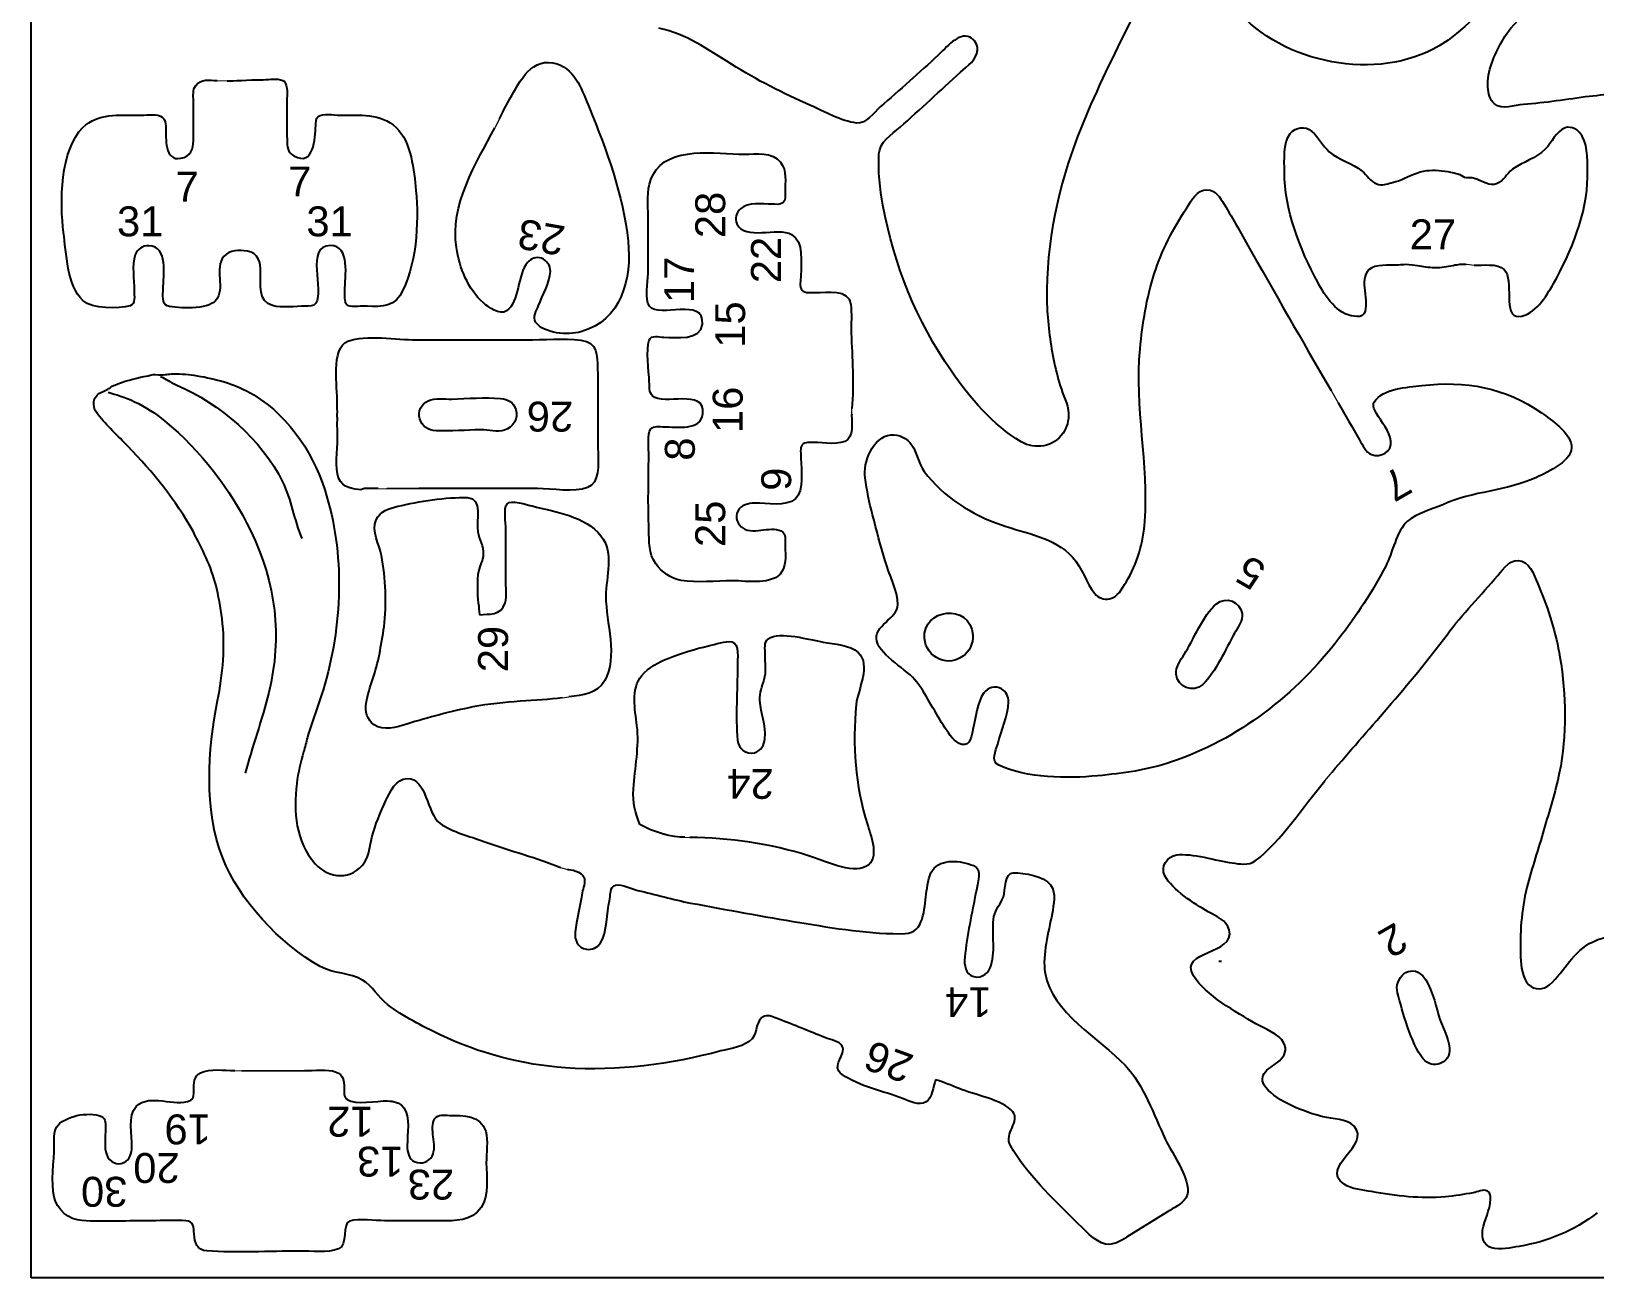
# Model space of a CAD drawing. Header units: millimetres. Extents: x 0 to 315, y 0 to 225.
# Drawn here: x 0 to 156.9, y 0 to 125.1 of the extents above; entities that cross this region are included whole.
import ezdxf
from ezdxf.enums import TextEntityAlignment as Align

# ---------------------------------------------------------------- set-up
doc = ezdxf.new("R2010")
doc.units = ezdxf.units.MM
doc.layers.add('Cut', color=7, linetype='Continuous', true_color=0xffffff)
for name, color, linetype, lineweight, true_color in [('Linien', 2, 'Continuous', 25, 0xffff00), ('Stege', 5, 'Continuous', 15, 0x0000ff), ('Text', 1, 'Continuous', 25, 0xff0000)]:
    doc.layers.add(name, color=color, linetype=linetype, lineweight=lineweight, true_color=true_color)
doc.styles.add('textstyle0', font='')
doc.styles.add('textstyle10', font='')
doc.styles.add('textstyle11', font='')
doc.styles.add('textstyle12', font='')
doc.styles.add('textstyle14', font='')
doc.styles.add('textstyle16', font='')
doc.styles.add('textstyle18', font='')
doc.styles.add('textstyle2', font='')
doc.styles.add('textstyle20', font='')
doc.styles.add('textstyle25', font='')
doc.styles.add('textstyle26', font='')
doc.styles.add('textstyle27', font='')
doc.styles.add('textstyle33', font='')
doc.styles.add('textstyle34', font='')
doc.styles.add('textstyle36', font='')
doc.styles.add('textstyle37', font='')
doc.styles.add('textstyle39', font='')
doc.styles.add('textstyle40', font='')
doc.styles.add('textstyle46', font='')
doc.styles.add('textstyle49', font='')
doc.styles.add('textstyle52', font='')
doc.styles.add('textstyle54', font='')
doc.styles.add('textstyle57', font='')
doc.styles.add('textstyle61', font='')
doc.styles.add('textstyle62', font='')
doc.styles.add('textstyle63', font='')
doc.styles.add('textstyle64', font='')
doc.styles.add('textstyle66', font='')
doc.styles.get('textstyle0').set_extended_font_data('Arial')
doc.styles.get('textstyle10').set_extended_font_data('Arial')
doc.styles.get('textstyle11').set_extended_font_data('Arial')
doc.styles.get('textstyle12').set_extended_font_data('Arial')
doc.styles.get('textstyle14').set_extended_font_data('Arial')
doc.styles.get('textstyle16').set_extended_font_data('Arial')
doc.styles.get('textstyle18').set_extended_font_data('Arial')
doc.styles.get('textstyle2').set_extended_font_data('Arial')
doc.styles.get('textstyle20').set_extended_font_data('Arial')
doc.styles.get('textstyle25').set_extended_font_data('Arial')
doc.styles.get('textstyle26').set_extended_font_data('Arial')
doc.styles.get('textstyle27').set_extended_font_data('Arial')
doc.styles.get('textstyle33').set_extended_font_data('Arial')
doc.styles.get('textstyle34').set_extended_font_data('Arial')
doc.styles.get('textstyle36').set_extended_font_data('Arial')
doc.styles.get('textstyle37').set_extended_font_data('Arial')
doc.styles.get('textstyle39').set_extended_font_data('Arial')
doc.styles.get('textstyle40').set_extended_font_data('Arial')
doc.styles.get('textstyle46').set_extended_font_data('Arial')
doc.styles.get('textstyle49').set_extended_font_data('Arial')
doc.styles.get('textstyle52').set_extended_font_data('Arial')
doc.styles.get('textstyle54').set_extended_font_data('Arial')
doc.styles.get('textstyle57').set_extended_font_data('Arial')
doc.styles.get('textstyle61').set_extended_font_data('Arial')
doc.styles.get('textstyle62').set_extended_font_data('Arial')
doc.styles.get('textstyle63').set_extended_font_data('Arial')
doc.styles.get('textstyle64').set_extended_font_data('Arial')
doc.styles.get('textstyle66').set_extended_font_data('Arial')

msp = doc.modelspace()

# ---------------------------------------------------------------- linework, layer by layer
at = {"layer": 'Cut'}
for p, q in [((0, 0), (0, 225)), ((315, 0), (0, 0))]:
    msp.add_line(p, q, dxfattribs=at)
for points in [[(61.88, 100.75), (61.88, 106.96)], [(38.63, 94.14), (49.6, 94.14)], [(50.79, 79.2), (38.89, 79.2), (35.69, 79.18)], [(47.61, 70.11), (47.61, 75.13)], [(119.15, 31.76), (119.41, 31.76)], [(21.11, 20.76), (27.41, 20.79)], [(113.99, 6.62), (109.9, 4.06)]]:
    msp.add_lwpolyline(points, dxfattribs=at)
for points in [[(150.33, 138), (149.65, 132.45), (146.1, 126.54), (141.25, 123.65)], [(113.31, 132.49), (110.25, 125.55), (106.36, 119.05), (104.04, 111.87)], [(147.56, 124.12), (148.95, 126.66), (151.58, 127.89), (153.2, 130.2)], [(141.25, 123.65), (135.1, 119.98), (125.47, 121.84), (120.94, 127.29)], [(70.24, 121.81), (67.85, 123.32), (65.76, 124.81), (62.97, 125.42)], [(94.16, 124.51), (93.05, 125.06), (91.74, 123.39), (90.99, 122.7)], [(94.94, 123.23), (94.96, 123.78), (94.67, 124.26), (94.16, 124.51)], [(146.15, 119.49), (146.03, 121.12), (146.79, 122.72), (147.56, 124.12)], [(48.01, 118.32), (49.02, 120.11), (50.28, 122.65), (52.77, 121.83)], [(90.99, 122.7), (89.08, 120.94), (87.12, 119.23), (85.18, 117.51)], [(93.24, 121.01), (93.89, 121.6), (94.9, 122.29), (94.94, 123.23)], [(52.77, 121.83), (54.61, 121.22), (55.32, 119.05), (56, 117.4)], [(78.17, 117.66), (75.46, 118.86), (72.76, 120.22), (70.24, 121.81)], [(87.16, 115.49), (89.23, 117.28), (91.21, 119.17), (93.24, 121.01)], [(16.27, 118.13), (16.27, 118.65), (16.17, 119.25), (16.5, 119.67)], [(16.5, 119.67), (17.03, 120.36), (17.89, 120.2), (18.65, 120.16)], [(19.64, 120.14), (20.16, 120.09), (21.75, 120.25), (23.28, 120.25)], [(23.28, 120.25), (23.95, 120.25), (24.65, 120.43), (25.23, 120.17)], [(25.23, 120.17), (25.73, 119.94), (25.67, 118.95), (25.65, 118.4)], [(146.81, 117.82), (146.34, 118.23), (146.19, 118.9), (146.15, 119.49)], [(159.07, 119.28), (158.37, 118.66), (157.22, 118.69), (156.31, 118.57)], [(16.27, 114.43), (16.27, 115.68), (16.27, 116.87), (16.27, 118.13)], [(25.65, 118.4), (25.6, 117), (25.65, 115.57), (25.66, 114.17)], [(46.98, 116.31), (47.03, 116.38), (47.46, 117.35), (48.01, 118.32)], [(82.8, 115.89), (81.27, 116.08), (79.55, 117.06), (78.17, 117.66)], [(149.7, 117.76), (148.8, 117.7), (147.58, 117.15), (146.81, 117.82)], [(156.31, 118.57), (154.12, 118.27), (151.9, 117.92), (149.7, 117.76)], [(5.19, 115.45), (6.71, 116.9), (8.77, 116.68), (10.72, 116.68)], [(10.72, 116.68), (11.43, 116.68), (12.35, 116.85), (12.95, 116.6)], [(12.95, 116.6), (13.51, 116.37), (13.49, 115.76), (13.49, 115.22)], [(28.55, 115.62), (28.57, 115.93), (28.51, 116.33), (28.78, 116.54)], [(28.78, 116.54), (29.26, 116.93), (30.31, 116.68), (30.94, 116.68)], [(30.94, 116.68), (32.96, 116.68), (35.05, 116.93), (36.61, 115.45)], [(56, 117.4), (57.72, 113.18), (59.41, 108.62), (59.88, 104.05)], [(85.18, 117.51), (84.54, 116.95), (83.76, 115.77), (82.8, 115.89)], [(3.24, 104.91), (2.85, 107.86), (2.89, 113.25), (5.19, 115.45)], [(13.49, 115.22), (13.5, 114.08), (13.46, 111.76), (15.34, 112.45)], [(26.33, 112.6), (28.4, 111.47), (28.46, 114.4), (28.55, 115.62)], [(36.61, 115.45), (38.13, 114.01), (38.4, 111.15), (38.59, 109.14)], [(42.65, 103.39), (41.99, 107.61), (44.61, 111.88), (46.51, 115.41)], [(85.05, 112.79), (85.11, 113.98), (86.31, 114.76), (87.16, 115.49)], [(125.73, 111.01), (125.73, 112.13), (125.58, 113.91), (126.32, 114.84)], [(126.32, 114.84), (126.86, 115.52), (127.81, 115.64), (128.49, 115.06)], [(128.49, 115.06), (129.18, 114.46), (129.5, 113.66), (130.23, 113.02)], [(153.89, 115.41), (152.96, 115.08), (152.58, 113.93), (151.9, 113.27)], [(155.6, 114.58), (155.26, 115.17), (154.57, 115.65), (153.89, 115.41)], [(156.14, 110.48), (156.14, 111.73), (156.24, 113.49), (155.6, 114.58)], [(15.34, 112.45), (16.22, 112.78), (16.27, 113.62), (16.27, 114.43)], [(25.66, 114.17), (25.66, 113.56), (25.72, 112.94), (26.33, 112.6)], [(62.35, 110.66), (63.94, 113.71), (68.68, 112.77), (71.53, 112.77)], [(71.53, 112.77), (72.77, 112.77), (74.32, 113.05), (75.18, 111.98)], [(130.23, 113.02), (131.24, 112.13), (132.49, 111.91), (133.53, 111.08)], [(151.9, 113.27), (150.91, 112.31), (149.72, 112.02), (148.61, 111.26)], [(75.18, 111.98), (75.83, 111.15), (75.63, 109.93), (75.63, 108.94)], [(85.44, 107.64), (85.13, 109.29), (84.96, 111.1), (85.05, 112.79)], [(104.04, 111.87), (102.31, 106.51), (101.45, 100.55), (102.12, 94.95)], [(61.88, 106.96), (61.88, 108.2), (61.76, 109.52), (62.35, 110.66)], [(129.08, 99.91), (127.27, 103.24), (125.73, 107.18), (125.73, 111.01)], [(133.53, 111.08), (134.03, 110.68), (134.35, 110.03), (134.99, 109.79)], [(134.99, 109.79), (135.5, 109.6), (136.03, 109.77), (136.44, 109.9)], [(136.44, 109.9), (136.8, 110.01), (136.99, 110), (137.5, 110.23)], [(137.5, 110.23), (138.21, 110.54), (139.15, 111.03), (140.01, 111.12)], [(140.01, 111.12), (140.74, 111.2), (141.7, 111.13), (142.39, 110.98)], [(142.39, 110.98), (142.87, 110.88), (143.41, 110.75), (143.83, 110.42)], [(145.03, 110.25), (144.52, 110.45), (144.33, 110.39), (143.83, 110.42)], [(147.02, 109.79), (146.35, 109.54), (145.56, 110.05), (145.03, 110.25)], [(148.61, 111.26), (147.96, 110.8), (147.79, 110.08), (147.02, 109.79)], [(152.72, 99.78), (154.45, 102.8), (156.12, 106.92), (156.14, 110.48)], [(38.59, 109.14), (38.9, 105.91), (38.67, 101.41), (36.98, 98.57)], [(75.63, 108.94), (75.63, 108.6), (75.7, 108.11), (75.42, 107.89)], [(115.93, 107.37), (116.44, 108.13), (116.92, 109.19), (117.96, 109.19)], [(117.96, 109.19), (118.82, 109.19), (119.28, 108.43), (119.68, 107.77)], [(71.16, 107.3), (70.76, 106.93), (70.55, 106.3), (70.8, 105.77)], [(74.31, 107.75), (73.32, 107.75), (71.94, 108.01), (71.16, 107.3)], [(75.42, 107.89), (75.14, 107.67), (74.66, 107.75), (74.31, 107.75)], [(92.31, 90.98), (88.76, 96.13), (86.6, 101.56), (85.44, 107.64)], [(112.67, 100.76), (113.39, 103.07), (114.59, 105.35), (115.93, 107.37)], [(119.68, 107.77), (120.61, 106.21), (121.5, 104.59), (122.4, 103.01)], [(70.8, 105.77), (71.6, 104.06), (74.84, 105.52), (76.29, 104.71)], [(5.18, 98.07), (3.59, 99.56), (3.51, 102.9), (3.24, 104.91)], [(11.78, 103.58), (11.15, 103.6), (10.66, 103.24), (10.44, 102.67)], [(13.23, 99.23), (13.23, 100.6), (13.79, 103.52), (11.78, 103.58)], [(30.02, 103.6), (27.43, 103.55), (29.43, 99.12), (28.56, 97.82)], [(31.47, 99.1), (31.47, 100.4), (32.04, 103.64), (30.02, 103.6)], [(59.88, 104.05), (60.27, 100.29), (59.22, 96.05), (55.15, 94.95)], [(76.29, 104.71), (77.53, 104.02), (77.23, 101.86), (77.21, 100.61)], [(10.44, 102.67), (10.07, 101.7), (10.32, 100.1), (10.32, 99.1)], [(19.34, 102.53), (18.29, 101.35), (19.54, 99.25), (18.48, 98.05)], [(21.69, 103.04), (20.86, 103.17), (19.92, 103.17), (19.34, 102.53)], [(23.01, 100.95), (23.01, 101.9), (22.8, 102.86), (21.69, 103.04)], [(45.36, 97.85), (43.83, 99.24), (42.96, 101.34), (42.65, 103.39)], [(51.18, 102.33), (50.67, 102.52), (50.13, 102.3), (49.79, 101.9)], [(52.08, 101.01), (52.09, 101.6), (51.73, 102.11), (51.18, 102.33)], [(122.4, 103.01), (125.28, 97.92), (128.19, 92.85), (130.41, 89.06)], [(24.2, 97.57), (22.72, 97.97), (23.02, 99.74), (23.01, 100.95)], [(49.79, 101.9), (48.77, 100.7), (48.98, 97.93), (47.68, 97.05)], [(50.89, 97.57), (51.28, 98.58), (52.05, 99.91), (52.08, 101.01)], [(62.02, 97.52), (61.54, 98.14), (61.88, 99.97), (61.88, 100.75)], [(77.21, 100.61), (77.21, 100.14), (77, 99.47), (77.33, 99.11)], [(111.24, 93.23), (111.49, 95.8), (111.89, 98.3), (112.67, 100.76)], [(134.22, 101.19), (133.11, 100.11), (134.33, 98.02), (133.72, 96.78)], [(136.97, 101.63), (136.34, 101.59), (134.82, 101.77), (134.22, 101.19)], [(139.09, 101.58), (137.55, 101.78), (137.63, 101.63), (136.97, 101.63)], [(140.8, 101.37), (140.13, 101.38), (139.7, 101.46), (139.09, 101.58)], [(142.65, 101.58), (142, 101.45), (141.54, 101.36), (140.8, 101.37)], [(143.97, 101.71), (143.46, 101.73), (143.13, 101.68), (142.65, 101.58)], [(144.77, 101.63), (145.55, 101.58), (147.1, 101.87), (147.78, 101.2)], [(147.78, 101.2), (148.83, 100.17), (147.54, 96.38), (149.26, 96.49)], [(10.32, 99.1), (10.32, 98.59), (10.5, 97.73), (9.91, 97.55)], [(13.65, 97.55), (13.08, 97.72), (13.23, 98.72), (13.23, 99.23)], [(31.68, 97.65), (31.37, 97.9), (31.47, 98.69), (31.47, 99.1)], [(77.33, 99.11), (77.61, 98.79), (78.26, 98.89), (78.67, 98.89)], [(78.67, 98.89), (79.88, 98.89), (81.99, 99.31), (82.21, 97.7)], [(132.74, 96.5), (130.99, 96.67), (129.85, 98.49), (129.08, 99.91)], [(149.26, 96.49), (150.85, 96.59), (151.98, 98.49), (152.72, 99.78)], [(9.91, 97.55), (8.78, 97.22), (6.07, 97.24), (5.18, 98.07)], [(18.48, 98.05), (17.71, 97.19), (14.75, 97.22), (13.65, 97.55)], [(27.51, 97.51), (26.55, 97.51), (25.11, 97.32), (24.2, 97.57)], [(28.56, 97.82), (28.34, 97.48), (27.87, 97.51), (27.51, 97.51)], [(33.19, 97.51), (32.71, 97.51), (32.05, 97.35), (31.68, 97.65)], [(36.98, 98.57), (36.18, 97.24), (34.54, 97.51), (33.19, 97.51)], [(47.68, 97.05), (47, 96.58), (45.86, 97.4), (45.36, 97.85)], [(50.6, 95.92), (50.27, 96.37), (50.72, 97.12), (50.89, 97.57)], [(67.34, 95.72), (67.53, 98.47), (62.98, 96.25), (62.02, 97.52)], [(82.21, 97.7), (82.34, 96.76), (82.25, 95.74), (82.27, 94.8)], [(55.15, 94.95), (53.8, 94.58), (51.49, 94.73), (50.6, 95.92)], [(63.47, 94.4), (64.64, 94.37), (67.23, 94.04), (67.34, 95.72)], [(133.72, 96.78), (133.54, 96.42), (133.12, 96.46), (132.74, 96.5)], [(31.76, 93.99), (33.54, 94.69), (36.7, 94.14), (38.63, 94.14)], [(49.6, 94.14), (51.41, 94.14), (53.35, 94.32), (55.15, 94.11)], [(62, 94.12), (62.18, 94.65), (62.99, 94.41), (63.47, 94.4)], [(82.27, 94.8), (82.34, 92.32), (82.58, 89.74), (82.32, 87.26)], [(102.12, 94.95), (102.34, 93.09), (102.71, 91.3), (103.23, 89.53)], [(30.7, 87.79), (30.74, 89.33), (30, 93.29), (31.76, 93.99)], [(55.15, 94.11), (56.82, 93.92), (56.77, 92.54), (56.82, 91.23)], [(62.01, 89.91), (61.96, 91.05), (61.65, 93.1), (62, 94.12)], [(111.73, 75.91), (112.15, 81.62), (110.69, 87.39), (111.24, 93.23)], [(56.82, 91.23), (56.92, 88.41), (56.76, 85.58), (56.87, 82.77)], [(99.32, 83.9), (96.5, 85.57), (94.15, 88.32), (92.31, 90.98)], [(7.42, 89.06), (7.77, 89.23), (8.03, 89.44), (8.38, 89.6)], [(8.38, 89.6), (9.16, 89.95), (10.44, 90.28), (11.29, 90.45)], [(11.29, 90.45), (11.88, 90.57), (12.45, 90.71), (12.41, 90.66)], [(12.41, 90.66), (13.38, 90.58), (13.6, 90.7), (14.06, 90.71)], [(14.06, 90.71), (14.66, 90.74), (15.67, 90.7), (16.31, 90.59)], [(16.31, 90.59), (18.15, 90.29), (19.95, 89.88), (21.6, 89.01)], [(62.34, 88.52), (61.96, 88.88), (62.03, 89.43), (62.01, 89.91)], [(103.23, 89.53), (103.52, 88.56), (104.01, 87.78), (104.07, 86.75)], [(134.72, 87.87), (135.6, 89.29), (138.05, 89.37), (139.51, 89.55)], [(139.51, 89.55), (143.85, 90.07), (147.9, 89.35), (151.53, 86.8)], [(6.71, 86.62), (6.31, 87.11), (6.1, 87.73), (6.42, 88.33)], [(6.42, 88.33), (6.63, 88.72), (7.04, 88.88), (7.42, 89.06)], [(21.6, 89.01), (25.52, 86.94), (28.09, 83.21), (29.44, 79.08)], [(38.98, 86.21), (38.75, 86.95), (39.13, 87.68), (39.82, 88.01)], [(39.82, 88.01), (40.5, 88.35), (41.45, 88.17), (42.2, 88.19)], [(42.2, 88.19), (43.8, 88.23), (45.49, 88.4), (47.09, 88.25)], [(47.09, 88.25), (47.8, 88.18), (48.41, 87.86), (48.63, 87.13)], [(67.38, 86.73), (67.63, 89.31), (63.42, 87.48), (62.34, 88.52)], [(134.98, 86.75), (134.82, 87.06), (134.51, 87.52), (134.72, 87.87)], [(9.7, 83.45), (8.71, 84.47), (7.59, 85.51), (6.71, 86.62)], [(30.7, 86.6), (30.73, 87.11), (30.68, 87.37), (30.7, 87.79)], [(30.7, 85.81), (30.72, 86.24), (30.71, 86.39), (30.7, 86.6)], [(48.63, 87.13), (48.88, 86.29), (48.34, 85.31), (47.49, 85.07)], [(63.47, 85.41), (64.72, 85.41), (67.21, 84.96), (67.38, 86.73)], [(82.32, 86.67), (82.23, 86.41), (82.58, 84.76), (81.93, 84.15)], [(104.07, 86.75), (104.1, 86.07), (103.9, 85.33), (103.52, 84.77)], [(131.12, 87.81), (131.84, 86.58), (132.53, 85.33), (133.25, 84.11)], [(136.42, 83.97), (136.29, 84.98), (135.45, 85.87), (134.98, 86.75)], [(151.53, 86.8), (152.55, 86.09), (154.3, 84.87), (154.53, 83.58)], [(30.74, 84.22), (30.74, 84.7), (30.69, 85.37), (30.7, 85.81)], [(40.61, 85.02), (39.85, 85.07), (39.22, 85.43), (38.98, 86.21)], [(45.11, 85.1), (43.63, 85.1), (42.09, 84.94), (40.61, 85.02)], [(47.49, 85.07), (46.72, 84.86), (45.88, 85.1), (45.11, 85.1)], [(61.95, 82.5), (61.96, 83.13), (61.77, 84.71), (62.15, 85.2)], [(62.15, 85.2), (62.41, 85.53), (63.09, 85.41), (63.47, 85.41)], [(103.52, 84.77), (102.59, 83.39), (100.71, 83.09), (99.32, 83.9)], [(16.26, 74.85), (14.52, 78.03), (12.21, 80.86), (9.7, 83.45)], [(30.83, 80.26), (30.44, 81.32), (30.72, 83.08), (30.74, 84.22)], [(77.35, 83.61), (77.1, 83.3), (77.22, 82.66), (77.22, 82.24)], [(78.54, 83.83), (78.16, 83.83), (77.59, 83.92), (77.35, 83.61)], [(81.93, 84.15), (81.24, 83.49), (79.45, 83.83), (78.54, 83.83)], [(83.65, 80.27), (83.41, 81.83), (84.48, 84.43), (86.24, 84.61)], [(86.24, 84.61), (87.05, 84.69), (87.89, 84.27), (88.35, 83.57)], [(88.35, 83.57), (88.91, 82.74), (88.99, 81.78), (89.6, 80.93)], [(133.25, 84.11), (133.57, 83.57), (133.87, 82.86), (134.48, 82.62)], [(134.48, 82.62), (135.38, 82.27), (136.55, 82.91), (136.42, 83.97)], [(154.53, 83.58), (154.79, 82.05), (152.17, 80.87), (151.01, 80.33)], [(56.87, 82.77), (56.91, 81.66), (57.03, 79.77), (55.81, 79.3)], [(61.96, 75.1), (61.87, 77.55), (61.92, 80.05), (61.95, 82.5)], [(77.22, 82.24), (77.22, 81.05), (77.6, 79.07), (76.66, 78.18)], [(33.08, 79.07), (32.43, 79.2), (31.22, 79.19), (30.83, 80.26)], [(84.4, 76.57), (84.08, 77.79), (83.84, 79.02), (83.65, 80.27)], [(89.6, 80.93), (91.47, 78.37), (94.38, 76.59), (97.34, 75.56)], [(151.01, 80.33), (148.03, 78.96), (144.63, 78.96), (141.62, 77.59)], [(29.44, 79.08), (31.51, 72.73), (31.23, 65.36), (29.28, 58.99)], [(34.8, 79.2), (34.22, 79.2), (33.48, 79.33), (33.08, 79.07)], [(55.81, 79.3), (54.52, 78.8), (52.2, 79.2), (50.79, 79.2)], [(34.6, 76.06), (35.02, 76.96), (35.88, 77.22), (36.77, 77.43)], [(36.77, 77.43), (38.88, 77.91), (41.65, 78.39), (43.77, 78.3)], [(43.77, 78.3), (45.32, 78.23), (44.62, 76), (44.8, 74.87)], [(47.61, 75.13), (47.61, 75.76), (47.36, 77.24), (47.74, 77.69)], [(47.74, 77.69), (48.12, 78.13), (49.72, 77.59), (50.25, 77.46)], [(50.25, 77.46), (52.47, 76.92), (55.66, 76.41), (57.16, 74.47)], [(70.89, 76.95), (70.56, 76.3), (70.84, 75.59), (71.41, 75.23)], [(72.59, 77.74), (71.92, 77.73), (71.22, 77.58), (70.89, 76.95)], [(76.66, 78.18), (75.77, 77.34), (73.74, 77.77), (72.59, 77.74)], [(141.62, 77.59), (140.52, 77.09), (139.01, 76.74), (138.08, 75.94)], [(35.14, 72.49), (34.94, 73.56), (34.09, 74.98), (34.6, 76.06)], [(71.41, 75.23), (72.56, 74.5), (74.41, 75.63), (75.42, 74.83)], [(85.67, 71.95), (85.21, 73.48), (84.81, 75.03), (84.4, 76.57)], [(97.34, 75.56), (99.8, 74.7), (102.6, 74.35), (104.46, 72.34)], [(109.85, 69.83), (110.96, 71.61), (111.58, 73.83), (111.73, 75.91)], [(138.08, 75.94), (136.99, 75), (136.55, 72.71), (135.89, 71.42)], [(18.51, 69.57), (18.06, 71.3), (17.14, 73.25), (16.26, 74.85)], [(44.8, 74.87), (44.93, 74.09), (45.39, 73.43), (45.35, 72.62)], [(57.16, 74.47), (58.52, 72.69), (57.66, 70.43), (57.65, 68.39)], [(62.65, 71.66), (61.92, 72.69), (62.01, 73.88), (61.96, 75.1)], [(75.63, 73.78), (75.63, 72.84), (75.83, 71.69), (75.32, 70.87)], [(75.42, 74.83), (75.7, 74.61), (75.63, 74.1), (75.63, 73.78)], [(35.39, 65.35), (35.69, 67.57), (35.57, 70.21), (35.14, 72.49)], [(45.35, 72.62), (45.32, 71.99), (45.01, 71.51), (44.88, 70.9)], [(104.46, 72.34), (105.48, 71.25), (105.79, 69.77), (106.7, 68.67)], [(147.13, 70.49), (147.73, 71.2), (148.51, 72.28), (149.55, 71.92)], [(44.88, 70.9), (44.69, 70.01), (44.75, 68.57), (44.85, 67.73)], [(65.19, 69.99), (64.17, 70.17), (63.26, 70.81), (62.65, 71.66)], [(75.32, 70.87), (74.44, 69.47), (71.82, 69.95), (70.34, 69.95)], [(86.94, 67.58), (86.94, 68.86), (86.03, 70.7), (85.67, 71.95)], [(135.89, 71.42), (134.57, 68.86), (132.94, 66.43), (131.19, 64.15)], [(149.55, 71.92), (150.51, 71.59), (150.92, 70.16), (151.29, 69.3)], [(19.14, 66.13), (18.97, 67.31), (18.81, 68.41), (18.51, 69.57)], [(47.54, 67.73), (47.75, 68.43), (47.61, 69.37), (47.61, 70.11)], [(70.34, 69.95), (68.7, 69.95), (66.8, 69.71), (65.19, 69.99)], [(108.18, 68.14), (109.01, 68.29), (109.43, 69.17), (109.85, 69.83)], [(142.04, 64.54), (143.58, 66.62), (145.46, 68.51), (147.13, 70.49)], [(151.29, 69.3), (152.23, 67.1), (152.98, 64.65), (153.37, 62.3)], [(44.85, 67.73), (44.92, 67.21), (44.91, 67.05), (44.98, 66.54)], [(44.98, 66.54), (45.88, 66.66), (47.14, 66.4), (47.54, 67.73)], [(57.65, 68.39), (57.64, 65.81), (58.9, 62.28), (57.53, 59.93)], [(84.84, 63.88), (84.43, 65.49), (86.93, 66.11), (86.94, 67.58)], [(89.62, 64.15), (89.37, 67.2), (94.19, 67.75), (94.46, 64.54)], [(106.7, 68.67), (107.07, 68.21), (107.6, 68.04), (108.18, 68.14)], [(115.67, 62.56), (116.64, 64.08), (117.52, 66.47), (118.91, 67.63)], [(118.91, 67.63), (119.86, 68.42), (121.29, 67.88), (121.49, 66.66)], [(18.69, 57.93), (19.2, 60.46), (19.51, 63.54), (19.14, 66.13)], [(121.49, 66.66), (121.6, 65.98), (121.04, 65.25), (120.71, 64.68)], [(34.93, 62.57), (35.09, 63.45), (35.27, 64.48), (35.39, 65.35)], [(73.93, 64.14), (75.11, 64.92), (78.15, 64.02), (79.44, 63.8)], [(94.46, 64.54), (94.61, 62.75), (92.76, 61.38), (91.13, 62.08)], [(120.71, 64.68), (119.85, 63.14), (118.82, 60.75), (117.54, 59.55)], [(130.51, 50.76), (133.88, 54.74), (138.24, 59.43), (142.04, 64.54)], [(63.98, 62.2), (65.25, 62.68), (66.61, 63.13), (67.94, 63.42)], [(67.94, 63.42), (68.63, 63.58), (69.65, 63.95), (70.32, 63.82)], [(70.32, 63.82), (71.05, 63.68), (70.85, 62.03), (70.85, 61.37)], [(73.63, 62.55), (73.63, 63.02), (73.49, 63.84), (73.93, 64.14)], [(79.44, 63.8), (80.54, 63.62), (82.15, 63.52), (82.97, 62.75)], [(82.97, 62.75), (84.28, 61.51), (82.92, 59.06), (82.77, 57.53)], [(88.86, 59.78), (87.9, 61.07), (85.23, 62.36), (84.84, 63.88)], [(91.13, 62.08), (90.26, 62.45), (89.7, 63.24), (89.62, 64.15)], [(131.19, 64.15), (126.96, 58.6), (121.04, 53.98), (114.39, 51.77)], [(33.59, 57.68), (33.91, 59.35), (34.62, 60.89), (34.93, 62.57)], [(61.25, 60.44), (61.91, 61.26), (63.01, 61.83), (63.98, 62.2)], [(70.85, 61.37), (70.85, 58.93), (70.65, 56.38), (70.86, 53.96)], [(73.54, 60.04), (73.77, 60.81), (73.63, 61.74), (73.63, 62.55)], [(114.86, 60.58), (114.78, 61.28), (115.31, 61.98), (115.67, 62.56)], [(153.37, 62.3), (154.02, 58.39), (154.09, 54.56), (153.31, 50.66)], [(57.53, 59.93), (56.74, 58.59), (55.33, 58.47), (53.95, 58.29)], [(60.77, 55.42), (60.57, 57.06), (60.13, 59.04), (61.25, 60.44)], [(73.1, 57.93), (73.07, 58.73), (73.32, 59.33), (73.54, 60.04)], [(91.7, 55.16), (90.68, 56.65), (89.94, 58.33), (88.86, 59.78)], [(117.54, 59.55), (116.56, 58.64), (115, 59.28), (114.86, 60.58)], [(29.28, 58.99), (28.79, 57.39), (28.15, 55.84), (27.71, 54.23)], [(53.27, 58.21), (50.73, 57.86), (47.52, 57.92), (44.3, 57.29)], [(95.58, 58.7), (94.91, 57.82), (94.73, 56.11), (94.48, 55.03)], [(97.33, 59.1), (96.72, 59.45), (96, 59.25), (95.58, 58.7)], [(98.05, 57.8), (98.07, 58.34), (97.82, 58.83), (97.33, 59.1)], [(19.17, 42.2), (17.31, 46.94), (17.72, 53.03), (18.69, 57.93)], [(34.39, 55.5), (33.7, 56.01), (33.43, 56.85), (33.59, 57.68)], [(44.3, 57.29), (42.1, 56.85), (39.83, 56.23), (37.69, 55.57)], [(73.61, 54.1), (73.76, 55.52), (73.17, 56.6), (73.1, 57.93)], [(82.77, 57.53), (82.36, 53.47), (82.67, 49.42), (83.89, 45.5)], [(96.96, 53.57), (97.31, 54.91), (98.01, 56.42), (98.05, 57.8)], [(37.69, 55.57), (36.7, 55.26), (35.33, 54.83), (34.39, 55.5)], [(60.42, 49.07), (60.56, 51.17), (61.02, 53.31), (60.77, 55.42)], [(93.37, 53.53), (92.61, 53.71), (92.11, 54.56), (91.7, 55.16)], [(94.48, 55.03), (94.34, 54.45), (94.22, 53.34), (93.37, 53.53)], [(27.71, 54.23), (27.58, 53.74), (27.46, 53.27), (27.32, 52.78)], [(70.86, 53.96), (70.94, 53.1), (71.71, 52.47), (72.57, 52.7)], [(72.57, 52.7), (73.21, 52.87), (73.55, 53.48), (73.61, 54.1)], [(97.08, 51.44), (96.22, 51.84), (96.78, 52.9), (96.96, 53.57)], [(27.32, 52.78), (27.04, 51.77), (26.76, 50.66), (26.64, 49.61)], [(114.39, 51.77), (111.97, 50.96), (109.54, 50.62), (106.99, 50.38)], [(106.99, 50.38), (104, 50.09), (99.84, 50.14), (97.08, 51.44)], [(153.31, 50.66), (152.91, 48.72), (152.3, 46.86), (151.76, 44.98)], [(26.64, 49.61), (26.33, 46.78), (26.47, 43.81), (28.5, 41.54)], [(35.58, 47.89), (36.01, 48.78), (36.6, 50.09), (37.72, 50.11)], [(37.72, 50.11), (39.73, 50.13), (39.62, 46.6), (41.03, 45.59)], [(61.07, 45.5), (60.57, 46.72), (60.32, 47.62), (60.42, 49.07)], [(122.79, 41.83), (125.44, 43.85), (127.63, 47.32), (129.78, 49.87)], [(34.18, 44.19), (34.51, 45.47), (35.01, 46.7), (35.58, 47.89)], [(41.03, 45.59), (42.26, 44.72), (43.99, 44.31), (45.39, 43.8)], [(65.58, 44.21), (64.33, 44.18), (62.34, 44.72), (61.07, 45.5)], [(83.89, 45.5), (84.24, 44.38), (85.16, 42.06), (83.79, 41.3)], [(33.43, 41.68), (33.95, 42.45), (33.95, 43.32), (34.18, 44.19)], [(77.99, 42.35), (74.28, 43.54), (69.98, 44.18), (66.09, 44.18)], [(151.76, 44.98), (151.2, 43.04), (150.56, 41.15), (150.06, 39.16)], [(45.39, 43.8), (48.06, 42.82), (50.86, 42.13), (53.11, 41.16)], [(113.73, 40.35), (113.27, 41.27), (113.93, 42.3), (114.92, 42.44)], [(114.92, 42.44), (116.37, 42.65), (118.98, 41.85), (120.47, 41.64)], [(29, 31.24), (24.94, 33.5), (20.85, 37.89), (19.17, 42.2)], [(28.5, 41.54), (29.84, 40.03), (32.21, 39.87), (33.43, 41.68)], [(53.81, 40.96), (54.04, 41.03), (55.27, 40.75), (55.47, 40.18)], [(83.79, 41.3), (82.32, 40.48), (79.44, 41.89), (77.99, 42.35)], [(89.79, 38.5), (89.9, 39.26), (89.97, 40.24), (90.42, 40.88)], [(90.42, 40.88), (91.32, 42.15), (93.23, 41.86), (94.55, 41.37)], [(94.55, 41.37), (95.45, 41.03), (94.93, 39.52), (94.79, 38.77)], [(120.47, 41.64), (121.17, 41.54), (122.17, 41.35), (122.79, 41.83)], [(55.47, 40.18), (55.62, 39.72), (55.37, 39.11), (55.28, 38.64)], [(58.01, 37.84), (58.11, 38.3), (58.03, 39.3), (58.63, 39.41)], [(58.63, 39.41), (59.25, 39.53), (60.25, 39.01), (60.86, 38.87)], [(97.53, 38.24), (97.76, 38.94), (97.65, 40.65), (98.53, 40.65)], [(98.53, 40.65), (99.64, 40.65), (101.6, 40.36), (102.27, 39.42)], [(102.27, 39.42), (102.86, 38.6), (102.58, 37.44), (102.41, 36.52)], [(118.09, 36.73), (116.73, 37.54), (114.45, 38.92), (113.73, 40.35)], [(55.28, 38.64), (55.05, 37.43), (54.73, 35.88), (54.57, 34.67)], [(57.12, 33.62), (57.77, 34.7), (57.75, 36.62), (58.01, 37.84)], [(60.86, 38.87), (62.54, 38.5), (64.42, 37.94), (66.14, 37.61)], [(87.69, 34.54), (89.59, 34.6), (89.58, 37.07), (89.79, 38.5)], [(94.79, 38.77), (94.39, 36.6), (93.88, 34.35), (93.66, 32.16)], [(96.59, 36.26), (96.73, 37.04), (97.29, 37.48), (97.53, 38.24)], [(150.06, 39.16), (149.48, 36.82), (149.35, 34.55), (149.42, 32.16)], [(66.14, 37.61), (69.8, 36.92), (73.45, 36.26), (77.11, 35.65)], [(96.31, 31.37), (96.78, 32.99), (96.31, 34.69), (96.59, 36.26)], [(102.41, 36.52), (102.08, 34.66), (101.41, 32.45), (101.72, 30.57)], [(120.18, 34.93), (119.91, 35.91), (118.88, 36.26), (118.09, 36.73)], [(54.57, 34.67), (54.47, 33.9), (54.85, 33.12), (55.7, 32.98)], [(77.11, 35.65), (80.36, 35.11), (84.43, 34.44), (87.69, 34.54)], [(116.62, 30.31), (115.05, 32.93), (120.88, 32.39), (120.18, 34.93)], [(156.69, 33.73), (159.17, 34.94), (161.98, 34.16), (164.22, 35.93)], [(55.7, 32.98), (56.27, 32.89), (56.81, 33.12), (57.12, 33.62)], [(152.32, 29.41), (153.91, 30.83), (154.63, 32.73), (156.69, 33.73)], [(93.66, 32.16), (93.59, 31.4), (93.68, 30.47), (94.56, 30.23)], [(137.08, 28.59), (136.67, 30.08), (138.35, 31.62), (139.6, 30.29)], [(149.42, 32.16), (149.45, 31.29), (149.6, 30.05), (150.24, 29.41)], [(33.23, 29.88), (31.96, 30.64), (30.35, 30.48), (29, 31.24)], [(35.74, 27.43), (34.82, 28.15), (34.24, 29.28), (33.23, 29.88)], [(94.56, 30.23), (95.4, 30.01), (96.09, 30.6), (96.31, 31.37)], [(101.72, 30.57), (102.37, 26.62), (107.2, 23.99), (109.76, 21.32)], [(122.85, 25.5), (120.91, 26.67), (117.8, 28.33), (116.62, 30.31)], [(139.6, 30.29), (140.46, 29.38), (140.87, 27.49), (141.2, 26.34)], [(139.62, 22), (138.42, 23.56), (137.59, 26.7), (137.08, 28.59)], [(150.24, 29.41), (150.83, 28.83), (151.72, 28.88), (152.32, 29.41)], [(41.03, 24.39), (39.22, 25.27), (37.33, 26.18), (35.74, 27.43)], [(73.55, 26.26), (72.66, 25.96), (72.87, 24.59), (72.32, 23.98)], [(75, 25.95), (74.55, 26.12), (74.03, 26.42), (73.55, 26.26)], [(79.63, 24.1), (78.1, 24.73), (76.52, 25.38), (75, 25.95)], [(125.68, 23.56), (125.19, 24.48), (123.71, 24.98), (122.85, 25.5)], [(141.2, 26.34), (141.51, 25.26), (142.19, 24.17), (142.3, 23.04)], [(53.59, 21.07), (49.27, 21.36), (44.88, 22.53), (41.03, 24.39)], [(72.32, 23.98), (71.62, 23.22), (70.16, 23.01), (69.18, 22.76)], [(81.36, 23.25), (81.06, 23.77), (80.19, 23.86), (79.63, 24.1)], [(125.22, 21.78), (125.76, 22.23), (126.03, 22.92), (125.68, 23.56)], [(69.18, 22.76), (64.13, 21.43), (58.87, 20.7), (53.59, 21.07)], [(81.36, 20.39), (80.12, 21.26), (81.84, 22.43), (81.36, 23.25)], [(142.3, 23.04), (142.45, 21.5), (140.54, 20.81), (139.62, 22)], [(16.31, 18.81), (16.32, 19.49), (16.29, 20.24), (16.98, 20.57)], [(16.98, 20.57), (17.92, 21.03), (19.37, 20.79), (20.41, 20.79)], [(27.41, 20.79), (28.37, 20.79), (29.69, 20.99), (30.59, 20.65)], [(30.59, 20.65), (31.33, 20.37), (31.38, 19.78), (31.38, 19.07)], [(87.42, 17.99), (85.53, 18.73), (83.03, 19.22), (81.36, 20.39)], [(109.76, 21.32), (111.6, 19.4), (112.64, 16.31), (113.77, 13.92)], [(123.86, 19.1), (122.83, 20.41), (124.36, 21.08), (125.22, 21.78)], [(31.38, 19.07), (31.38, 18.67), (31.32, 18.13), (31.69, 17.89)], [(90.73, 19.87), (90.47, 19.18), (90.43, 18.04), (89.77, 17.64)], [(93.11, 18.98), (92.29, 19.32), (91.42, 19.67), (90.73, 19.87)], [(98.47, 16.66), (97.43, 17.88), (94.57, 18.36), (93.11, 18.98)], [(129.59, 16.15), (127.89, 16.58), (124.98, 17.67), (123.86, 19.1)], [(10.53, 17.18), (11.95, 18.62), (14.36, 17.02), (16, 17.83)], [(16, 17.83), (16.35, 18), (16.31, 18.47), (16.31, 18.81)], [(31.69, 17.89), (32.54, 17.31), (34.69, 17.78), (35.74, 17.75)], [(35.74, 17.75), (36.37, 17.73), (36.96, 17.61), (37.37, 17.07)], [(89.77, 17.64), (89.06, 17.21), (88.11, 17.72), (87.42, 17.99)], [(2.54, 15.11), (3.22, 16.23), (5.81, 16.73), (7.04, 16.18)], [(7.04, 16.18), (7.51, 15.96), (7.45, 15.42), (7.45, 14.97)], [(10.1, 13.12), (10.13, 14.28), (9.67, 16.3), (10.53, 17.18)], [(37.37, 17.07), (38.09, 16.15), (37.71, 14.38), (37.72, 13.26)], [(40.21, 12.2), (40.82, 13.36), (39.83, 14.97), (40.5, 15.99)], [(40.5, 15.99), (40.8, 16.43), (41.45, 16.3), (41.95, 16.3)], [(41.95, 16.3), (43.33, 16.3), (45.12, 16.34), (45.59, 14.71)], [(98.24, 13.26), (97.55, 14.48), (99.29, 15.71), (98.47, 16.66)], [(132.71, 15.21), (131.98, 16), (130.57, 15.9), (129.59, 16.15)], [(2.3, 13.26), (2.3, 13.89), (2.21, 14.55), (2.54, 15.11)], [(7.45, 14.97), (7.46, 14.13), (7.27, 13.11), (7.57, 12.33)], [(45.59, 14.71), (45.86, 13.76), (45.65, 12.51), (45.65, 11.54)], [(131.71, 9.39), (129.15, 11.15), (134.53, 13.25), (132.71, 15.21)], [(2.29, 8.1), (1.95, 9.54), (2.3, 11.73), (2.3, 13.26)], [(9.3, 11.56), (9.91, 11.88), (10.08, 12.49), (10.1, 13.12)], [(37.72, 13.26), (37.73, 12.61), (37.84, 11.88), (38.52, 11.62)], [(104.74, 5.72), (102.48, 7.93), (99.81, 10.51), (98.24, 13.26)], [(113.77, 13.92), (114.41, 12.56), (116.73, 9.39), (115.83, 7.99)], [(7.57, 12.33), (7.84, 11.64), (8.6, 11.2), (9.3, 11.56)], [(38.52, 11.62), (39.14, 11.38), (39.9, 11.6), (40.21, 12.2)], [(45.65, 11.54), (45.65, 10.11), (46.01, 8.3), (45.13, 7.05)], [(5.07, 5.73), (3.79, 5.79), (2.6, 6.83), (2.29, 8.1)], [(115.83, 7.99), (115.44, 7.38), (114.6, 7), (113.99, 6.62)], [(134.48, 8.64), (133.62, 8.79), (132.44, 8.89), (131.71, 9.39)], [(141.88, 8.12), (139.43, 7.89), (136.89, 8.22), (134.48, 8.64)], [(144.66, 8.53), (143.77, 8.37), (142.79, 8.21), (141.88, 8.12)], [(146.07, 8.72), (145.68, 8.9), (145.07, 8.61), (144.66, 8.53)], [(146.36, 7.44), (146.4, 7.82), (146.5, 8.51), (146.07, 8.72)], [(45.13, 7.05), (44.13, 5.63), (42.58, 5.72), (41.03, 5.72)], [(145.59, 4.4), (145.59, 5.45), (146.23, 6.39), (146.36, 7.44)], [(157.09, 6.53), (154.83, 4.69), (152.09, 3.62), (149.29, 3.15)], [(12.08, 5.72), (9.78, 5.72), (7.36, 5.61), (5.07, 5.73)], [(15.52, 5.71), (14.51, 5.8), (13.13, 5.72), (12.08, 5.72)], [(16.34, 4.4), (16.29, 5.09), (16.35, 5.64), (15.52, 5.71)], [(31.93, 5.68), (31.19, 5.46), (31.76, 3.25), (30.84, 2.89)], [(35.48, 5.72), (34.42, 5.72), (32.94, 5.98), (31.93, 5.68)], [(41.03, 5.72), (39.21, 5.72), (37.27, 5.72), (35.48, 5.72)], [(107.78, 3.38), (106.71, 3.6), (105.52, 4.97), (104.74, 5.72)], [(17.63, 2.69), (16.6, 2.77), (16.41, 3.51), (16.34, 4.4)], [(109.9, 4.06), (109.26, 3.66), (108.53, 3.23), (107.78, 3.38)], [(146.51, 3.01), (145.86, 3.22), (145.59, 3.78), (145.59, 4.4)], [(149.29, 3.15), (148.42, 3.01), (147.42, 2.73), (146.51, 3.01)], [(26.88, 2.68), (23.95, 2.68), (20.53, 2.47), (17.63, 2.69)], [(30.84, 2.89), (29.75, 2.46), (28.07, 2.68), (26.88, 2.68)]]:
    msp.add_open_spline(points, degree=3, dxfattribs=at)
at = {"layer": 'Linien'}
for points in [[(12.98, 90.45), (13.56, 90.18), (13.85, 89.93), (14.59, 89.6)], [(14.59, 89.6), (18.92, 87.72), (23.12, 84.17), (25.22, 79.88)], [(7.72, 88.87), (8.47, 88.65), (9.34, 88.41), (10.36, 87.93)], [(10.36, 87.93), (11.45, 87.42), (12.47, 86.75), (13.4, 85.99)], [(13.4, 85.99), (17.04, 82.99), (19.93, 79.23), (21.99, 74.99)], [(25.22, 79.88), (26.09, 78.09), (26.36, 76.02), (27.15, 74.19)], [(21.99, 74.99), (24.56, 69.71), (25.21, 64.41), (23.83, 58.73)], [(23.83, 58.73), (23.21, 56.19), (22.1, 53.08), (21.47, 50.66)]]:
    msp.add_open_spline(points, degree=3, dxfattribs=at)
at = {"layer": 'Stege'}
for p, q in [((18.65, 120.16), (19.64, 120.14)), ((46.98, 116.31), (46.51, 115.41)), ((130.41, 89.06), (131.12, 87.81)), ((82.32, 86.67), (82.32, 87.26)), ((34.8, 79.2), (35.69, 79.18)), ((53.27, 58.21), (53.95, 58.29)), ((129.78, 49.87), (130.51, 50.76)), ((130.51, 50.76), (130.51, 50.76)), ((65.58, 44.21), (66.09, 44.18)), ((53.11, 41.16), (53.81, 40.96)), ((20.41, 20.79), (21.11, 20.76))]:
    msp.add_line(p, q, dxfattribs=at)
msp.add_open_spline([(143.97, 101.71), (144.18, 101.78), (144.36, 101.66), (144.77, 101.63)], degree=3, dxfattribs=at)

# ---------------------------------------------------------------- texts
at = {"layer": 'Text'}
for s, style, p in [('7', 'textstyle39', (26.93, 110.03)), ('7', 'textstyle49', (15.64, 109.52)), ('31', 'textstyle14', (10.93, 106.03)), ('31', 'textstyle20', (29.93, 106.03)), ('27', 'textstyle52', (140.63, 104.73))]:
    msp.add_text(s, height=3, dxfattribs=dict(at, style=style)).set_placement(p, align=Align.MIDDLE_CENTER)
for s, rotation, style, p in [('28', 90, 'textstyle10', (68.12, 106.67)), ('23', 170, 'textstyle64', (51.16, 104.43)), ('22', 90, 'textstyle40', (73.71, 102.15)), ('17', 90, 'textstyle36', (65, 100.16)), ('15', 90, 'textstyle27', (70.12, 95.67)), ('26', 180, 'textstyle54', (52.05, 86.43)), ('16', 90, 'textstyle46', (69.87, 87.11)), ('8', 90, 'textstyle33', (65.07, 83.17)), ('9', 90, 'textstyle25', (74.74, 80.15)), ('7', 210, 'textstyle37', (137.01, 79.66)), ('25', 90, 'textstyle66', (68.12, 75.67)), ('5', 150, 'textstyle26', (122.33, 70.75)), ('29', 90, 'textstyle18', (46.33, 63.1)), ('24', 180, 'textstyle62', (72.16, 49.57)), ('2', 210, 'textstyle34', (136.64, 33.86)), ('14', 180, 'textstyle57', (94.01, 27.66)), ('26', 160, 'textstyle16', (86.01, 21.66)), ('19', 180, 'textstyle11', (15.7, 14.89)), ('12', 180, 'textstyle63', (32.01, 15.66)), ('20', 180, 'textstyle0', (12.56, 11.02)), ('13', 180, 'textstyle61', (35.01, 11.66)), ('30', 180, 'textstyle12', (7.32, 8.63)), ('23', 180, 'textstyle2', (40.1, 9.35))]:
    msp.add_text(s, height=3, rotation=rotation, dxfattribs=dict(at, style=style)).set_placement(p, align=Align.MIDDLE_CENTER)

doc.saveas('drawing.dxf')
